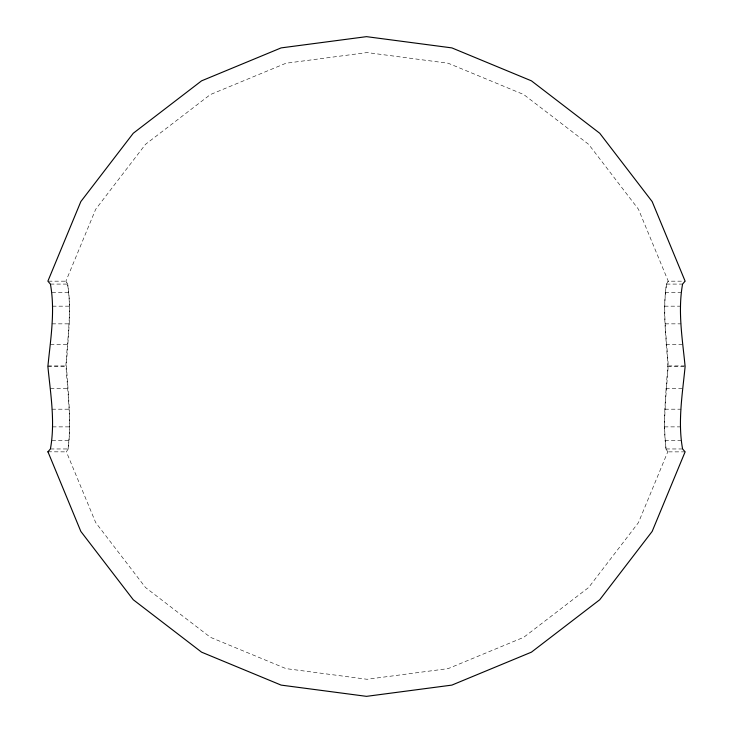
<?xml version="1.0" encoding="UTF-8"?>
<svg xmlns="http://www.w3.org/2000/svg" width="733" height="733" viewBox="0 0 733 733"><rect width="100%" height="100%" fill="white"/><g stroke="black" fill="none" stroke-linecap="round" stroke-linejoin="round"><path stroke-width="0.55" stroke-dasharray="3.67 2.75" d="M68.032 448.962C71.504 421.677 67.821 393.896 65.997 366.527L65.878 365.923C67.409 338.756 71.898 311.14 67.537 284.083L65.878 281.252L95.702 209.244L145.501 144.346L210.398 94.548L285.971 63.24L367.077 52.565L448.184 63.24L523.756 94.548L588.654 144.346L638.452 209.244L668.276 281.252L666.618 284.083C662.256 311.14 666.746 338.756 668.267 365.923L668.157 366.527C666.334 393.896 662.65 421.677 666.123 448.962L667.781 451.794L638.452 522.602L588.654 587.5L523.756 637.298L448.184 668.606L367.077 679.28L285.971 668.606L210.398 637.298L145.501 587.5L95.702 522.602L66.373 451.794L68.187 448.962C71.477 421.686 68.169 393.896 66.483 366.527L66.364 365.923C67.729 338.756 71.889 311.131 67.683 284.083L65.979 281.179L47.883 281.179M685.108 451.867L667.671 451.867L665.967 448.962C662.678 421.686 665.985 393.896 667.671 366.527L667.79 365.923C666.425 338.756 662.265 311.131 666.471 284.083L668.175 281.179L685.117 281.179M50.412 284.083L67.683 284.083M666.471 284.083L682.588 284.083M51.997 292.614L69.067 292.614M665.088 292.614L681.003 292.614M52.538 306.174L69.608 306.174M664.547 306.174L680.462 306.174M51.997 323.849L69.067 323.849M665.088 323.849L681.003 323.849M50.412 344.437L68.224 344.437M665.93 344.437L682.588 344.437M47.947 365.923L66.364 365.923M668.267 365.923L685.053 365.923M47.892 366.527L66.483 366.527M667.671 366.527L685.108 366.527M50.412 388.618L68.398 388.618M665.756 388.618L682.588 388.618M52.006 409.197L69.223 409.197M664.932 409.197L680.994 409.197M52.547 426.872L69.763 426.872M664.391 426.872L680.453 426.872M52.006 440.441L69.223 440.441M664.932 440.441L680.994 440.441M50.412 448.962L68.187 448.962M665.967 448.962L682.588 448.962M47.957 451.794L66.483 451.867"/><path stroke-width="1.1" d="M47.892 451.867L50.412 448.962C55.378 421.722 50.504 393.786 47.892 366.527C50.495 339.26 55.369 311.333 50.412 284.083L47.883 281.179L80.841 201.575L133.259 133.259L201.575 80.841L281.133 47.892L366.5 36.65L451.867 47.892L531.425 80.841L599.741 133.259L652.159 201.575L685.108 281.133L682.588 284.083C677.631 311.323 682.496 339.242 685.117 366.5C682.496 393.768 677.622 421.713 682.588 448.962L685.108 451.867L652.159 531.425L599.741 599.741L531.425 652.159L451.867 685.108L366.5 696.35L281.133 685.108L201.575 652.159L133.259 599.741L80.841 531.425L47.957 451.794"/></g></svg>
